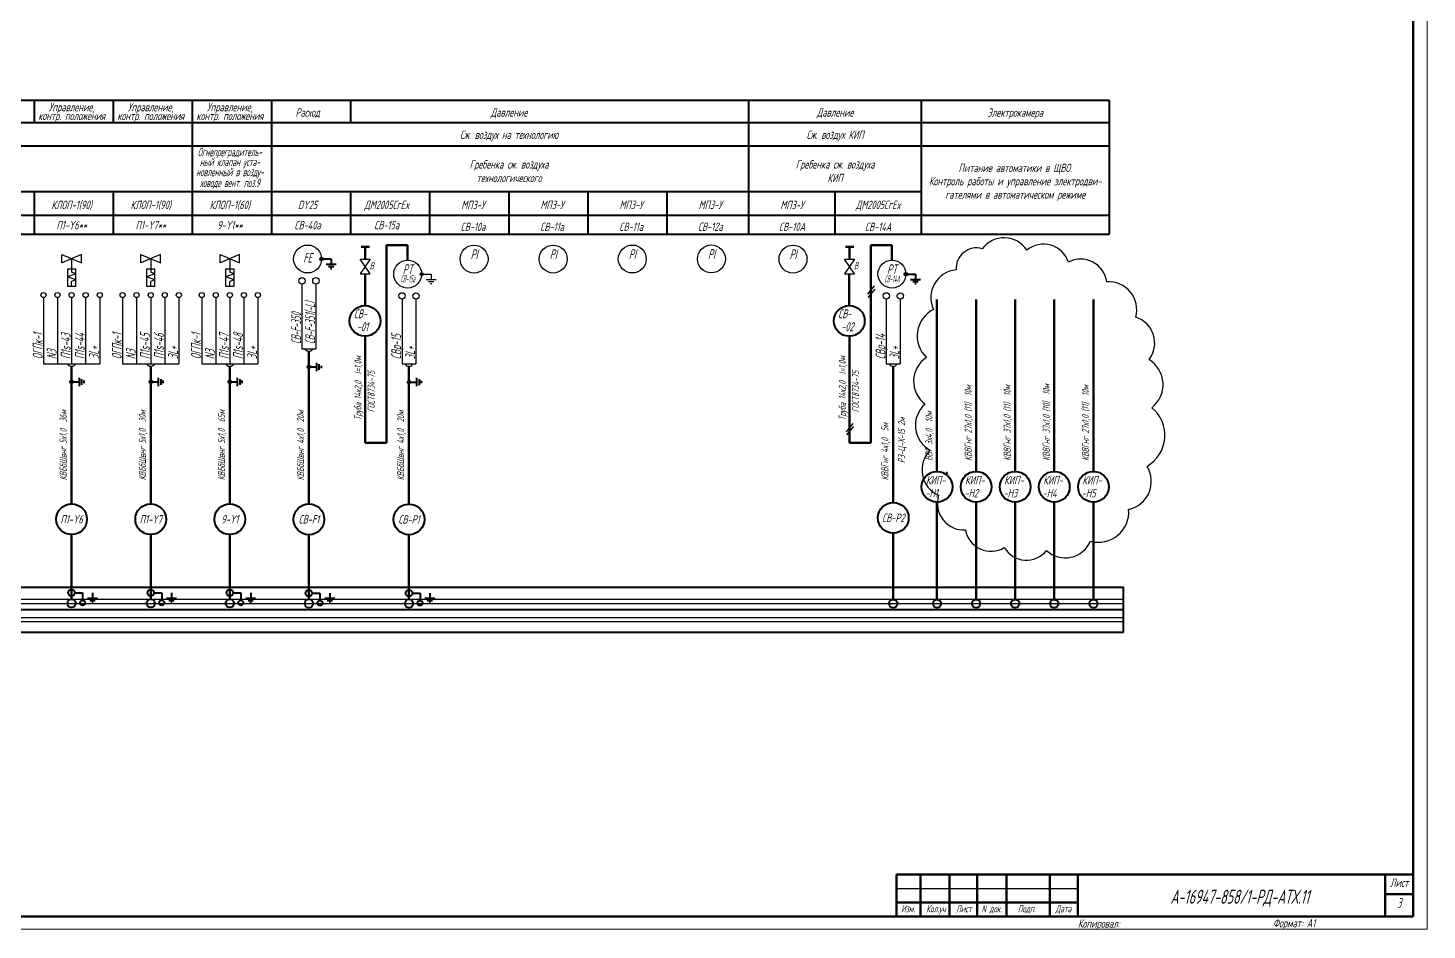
# Model space of a CAD drawing. Header units: millimetres. Extents: x -680 to 9204, y -4430 to 7779.
# Drawn here: x 4134 to 4635, y -2712 to -2390 of the extents above; entities that cross this region are included whole.
import ezdxf
from ezdxf.enums import TextEntityAlignment as Align

# ---------------------------------------------------------------- set-up
doc = ezdxf.new("R2010")
doc.units = ezdxf.units.MM
doc.layers.get('Defpoints').update_dxf_attribs({"color": 33})
for name, color, linetype, lineweight in [('text', 41, 'Continuous', 20), ('Арматура', 1, 'Continuous', 25), ('Датчики', 31, 'Continuous', 50), ('Земля', 233, 'Continuous', 40), ('Обводка', 6, 'Continuous', 25), ('Пн.кабель', 4, 'Continuous', 50), ('Таблица', 253, 'Continuous', 40), ('Текст_КИП', 2, 'Continuous', 25), ('Толст.рамка', 7, 'Continuous', 60), ('Тонк.рамка', 10, 'Continuous', 20), ('Щиты_пульты', 5, 'Continuous', 40), ('Эл.кабель', 2, 'Continuous', 50)]:
    doc.layers.add(name, color=color, linetype=linetype, lineweight=lineweight)
doc.layers.add('блок', color=7, linetype='Continuous')
doc.layers.add('ТЕКСТ', color=2, linetype='Continuous')
doc.styles.add('Simplex', font='simplex.shx', dxfattribs={"width": 0.7, "oblique": 15})

# ---------------------------------------------------------------- blocks, each defined once
blk = doc.blocks.new('Заземление')
for p, q in [((0, 0), (0, -1.99)), ((1.74, -1.99), (-1.77, -1.99)), ((0.92, -2.81), (-0.95, -2.81)), ((0.24, -3.5), (-0.27, -3.5))]:
    blk.add_line(p, q)
blk = doc.blocks.new('Вентиль горизонтальный')
at = {"layer": 'блок', "color": 0, "linetype": 'ByBlock', "lineweight": -3}
for p, q in [((8.7, 3), (0, -3)), ((0, 3), (8.7, -3)), ((0, -3), (0, 3)), ((8.7, -3), (8.7, 3))]:
    blk.add_line(p, q, dxfattribs=at)

msp = doc.modelspace()

# ---------------------------------------------------------------- linework, layer by layer
for p, q in [((4150.854, -2477.669), (4147.821, -2478.755)), ((4150.854, -2479.841), (4147.821, -2478.755)), ((4150.854, -2477.669), (4149.337, -2477.055)), ((4179.179, -2477.667), (4176.146, -2478.753)), ((4179.179, -2479.839), (4176.146, -2478.753)), ((4179.179, -2477.667), (4177.662, -2477.054)), ((4207.504, -2477.667), (4204.471, -2478.753)), ((4207.504, -2479.839), (4204.471, -2478.753)), ((4207.504, -2477.667), (4205.987, -2477.054)), ((4150.854, -2479.841), (4149.337, -2480.384)), ((4149.337, -2482.084), (4149.337, -2480.384)), ((4179.179, -2479.839), (4177.662, -2480.382)), ((4177.662, -2482.082), (4177.662, -2480.382)), ((4207.504, -2479.839), (4205.987, -2480.382)), ((4205.987, -2482.082), (4205.987, -2480.382)), ((4231.816, -2481.304), (4231.816, -2504.494)), ((4236.816, -2481.304), (4236.816, -2504.494)), ((4434.397, -2484.972), (4436.82, -2481.991)), ((4434.582, -2486.08), (4437.005, -2483.099)), ((4139.265, -2486.144), (4139.265, -2509.857)), ((4144.301, -2486.144), (4144.301, -2509.857)), ((4149.337, -2486.144), (4149.337, -2509.857)), ((4154.373, -2486.144), (4154.373, -2509.857)), ((4159.409, -2486.144), (4159.409, -2509.857)), ((4167.59, -2486.142), (4167.59, -2509.856)), ((4172.626, -2486.142), (4172.626, -2509.856)), ((4177.662, -2486.142), (4177.662, -2509.856)), ((4182.698, -2486.142), (4182.698, -2509.856)), ((4187.735, -2486.142), (4187.735, -2509.856)), ((4195.915, -2486.142), (4195.915, -2509.856)), ((4200.951, -2486.142), (4200.951, -2509.856)), ((4205.987, -2486.142), (4205.987, -2509.856)), ((4211.024, -2486.142), (4211.024, -2509.856)), ((4216.06, -2486.142), (4216.06, -2509.856)), ((4267.643, -2486.717), (4267.643, -2509.907)), ((4272.643, -2486.717), (4272.643, -2509.907)), ((4441.049, -2486.717), (4441.049, -2509.907)), ((4446.049, -2486.717), (4446.049, -2509.907)), ((4231.816, -2504.494), (4236.816, -2504.494)), ((4139.265, -2509.857), (4159.409, -2509.857)), ((4167.59, -2509.856), (4187.735, -2509.856)), ((4195.915, -2509.856), (4216.06, -2509.856)), ((4267.643, -2509.907), (4272.643, -2509.907)), ((4441.049, -2509.907), (4446.049, -2509.907)), ((4426.755, -2534.204), (4429.179, -2531.223)), ((4426.94, -2535.312), (4429.363, -2532.331))]:
    msp.add_line(p, q)
at = {"lineweight": 60}
for p, q in [((4629.655, -2692.654), (4444.655, -2692.654)), ((4444.655, -2692.654), (4444.655, -2707.654)), ((4453.33, -2692.654), (4453.33, -2707.654)), ((4463.69, -2692.654), (4463.69, -2707.654)), ((4473.639, -2692.654), (4473.639, -2707.654)), ((4484.092, -2692.654), (4484.092, -2707.654)), ((4499.655, -2692.654), (4499.655, -2707.654)), ((4509.655, -2692.654), (4509.655, -2707.654)), ((4619.655, -2692.654), (4619.655, -2707.654)), ((4619.655, -2699.654), (4629.655, -2699.654)), ((4444.655, -2702.654), (4509.655, -2702.654)), ((4629.655, -2707.654), (4444.655, -2707.654))]:
    msp.add_line(p, q, dxfattribs=at)
for points in [[(4150.854, -2476.018), (4147.821, -2476.018), (4147.821, -2482.084), (4150.854, -2482.084)], [(4179.179, -2476.016), (4176.146, -2476.016), (4176.146, -2482.082), (4179.179, -2482.082)], [(4207.504, -2476.016), (4204.471, -2476.016), (4204.471, -2482.082), (4207.504, -2482.082)]]:
    msp.add_lwpolyline(points, close=True)
at = {"lineweight": -3}
for centre in [(4231.816, -2480.157), (4236.816, -2480.157), (4441.049, -2485.548), (4446.049, -2485.57)]:
    msp.add_circle(centre, 1.147, dxfattribs=at)
for centre, radius in [((4139.265, -2485.235), 0.909), ((4144.301, -2485.235), 0.909), ((4149.337, -2485.235), 0.909), ((4154.373, -2485.235), 0.909), ((4159.409, -2485.235), 0.909), ((4167.59, -2485.233), 0.909), ((4172.626, -2485.233), 0.909), ((4177.662, -2485.233), 0.909), ((4182.698, -2485.233), 0.909), ((4187.735, -2485.233), 0.909), ((4195.915, -2485.233), 0.909), ((4200.951, -2485.233), 0.909), ((4205.987, -2485.233), 0.909), ((4211.024, -2485.233), 0.909), ((4216.06, -2485.233), 0.909), ((4267.643, -2485.548), 1.147), ((4272.643, -2485.57), 1.147)]:
    msp.add_circle(centre, radius)
for centre in [(4234.316, -2503.644), (4149.337, -2509.008), (4177.662, -2509.006), (4205.987, -2509.006), (4270.143, -2509.057), (4443.549, -2509.057)]:
    msp.add_arc(centre, 1.689, 210.20685, 329.79315)
at = {"layer": 'Defpoints', "ltscale": 0.3}
msp.add_line((4275.162, -2477.748), (4278.096, -2477.748), dxfattribs=at)
at = {"layer": 'Defpoints'}
for p, q in [((3852.665, -2594.124), (4526.001, -2594.124)), ((3852.665, -2595.624), (4526.001, -2595.624)), ((3852.665, -2600.624), (4526.001, -2600.624)), ((3852.665, -2602.124), (4526.001, -2602.124))]:
    msp.add_line(p, q, dxfattribs=at)
at = {"layer": 'Defpoints', "color": 6}
msp.add_lwpolyline([(4466.059, -2476.229, 0.5205671), (4457.959, -2490.394, 0.5205671), (4457.959, -2490.394, 0.5205671), (4455.428, -2507.593, 0.5205671), (4455.428, -2507.593, 0.5205671), (4454.922, -2524.287, 0.5205671), (4454.922, -2524.287, 0.5205671), (4456.694, -2540.728, 0.5205671), (4456.694, -2540.728, 0.5205671), (4459.731, -2556.916, 0.5205671), (4459.731, -2556.916, 0.5205671), (4469.349, -2569.31, 0.5205671), (4469.349, -2569.31, 0.5205671), (4483.27, -2575.634, 0.5205671), (4483.27, -2575.634, 0.5205671), (4498.457, -2576.645, 0.5205671), (4498.457, -2576.645, 0.5205671), (4514.15, -2573.357, 0.5205671), (4514.15, -2573.357, 0.5205671), (4527.818, -2561.975, 0.5205671), (4527.818, -2561.975, 0.5205671), (4534.399, -2546.546, 0.5205671), (4534.399, -2546.546, 0.5205671), (4536.171, -2525.552, 0.5205671), (4536.171, -2525.552, 0.5205671), (4535.158, -2508.352, 0.5205671), (4535.158, -2508.352, 0.5205671), (4530.349, -2493.176, 0.5205671), (4530.349, -2493.176, 0.5205671), (4519.972, -2480.529, 0.5205671), (4519.972, -2480.529, 0.5205671), (4506.304, -2473.447, 0.5205671), (4506.304, -2473.447, 0.5205671), (4491.37, -2469.147, 0.5205671), (4491.37, -2469.147, 0.5205671), (4475.424, -2468.641, 0.5205671), (4475.424, -2468.641, 0.5205671)], format="xyb", close=True, dxfattribs=at)
at = {"layer": 'Defpoints'}
msp.add_circle((4274.664, -2477.748), 0.5, dxfattribs=at)
at = {"layer": 'Арматура'}
for p, q in [((4145.837, -2473.727), (4145.837, -2470.727)), ((4152.837, -2470.727), (4145.837, -2473.727)), ((4145.837, -2470.727), (4152.837, -2473.727)), ((4149.337, -2472.227), (4149.337, -2477.055)), ((4152.837, -2473.727), (4152.837, -2470.727)), ((4174.162, -2473.725), (4174.162, -2470.725)), ((4181.162, -2470.725), (4174.162, -2473.725)), ((4174.162, -2470.725), (4181.162, -2473.725)), ((4177.662, -2472.225), (4177.662, -2477.054)), ((4181.162, -2473.725), (4181.162, -2470.725)), ((4202.487, -2473.725), (4202.487, -2470.725)), ((4209.487, -2470.725), (4202.487, -2473.725)), ((4202.487, -2470.725), (4209.487, -2473.725)), ((4205.987, -2472.225), (4205.987, -2477.054)), ((4209.487, -2473.725), (4209.487, -2470.725))]:
    msp.add_line(p, q, dxfattribs=at)
at = {"layer": 'Датчики', "lineweight": 30}
for centre in [(4233.837, -2472.335), (4293.447, -2472.378), (4321.772, -2472.358), (4350.098, -2472.339), (4378.423, -2472.32), (4407.643, -2472.378), (4269.664, -2477.748), (4443.07, -2477.748)]:
    msp.add_circle(centre, 5, dxfattribs=at)
at = {"layer": 'Земля', "ltscale": 0.3}
for p, q in [((4239.335, -2472.335), (4242.268, -2472.335)), ((4448.568, -2477.748), (4451.501, -2477.748))]:
    msp.add_line(p, q, dxfattribs=at)
at = {"layer": 'Земля'}
for p, q in [((4237.109, -2512.438), (4237.109, -2509.477)), ((4237.109, -2512.438), (4237.109, -2509.477)), ((4234.816, -2510.958), (4237.109, -2510.958)), ((4234.816, -2510.958), (4237.109, -2510.958)), ((4238.026, -2511.949), (4238.026, -2509.966)), ((4238.026, -2512.038), (4238.026, -2510.054)), ((4238.789, -2511.403), (4238.789, -2510.513)), ((4238.789, -2511.403), (4238.789, -2510.513)), ((4149.837, -2516.321), (4152.13, -2516.321)), ((4149.837, -2516.321), (4152.13, -2516.321)), ((4152.13, -2517.802), (4152.13, -2514.84)), ((4152.13, -2517.802), (4152.13, -2514.84)), ((4153.047, -2517.313), (4153.047, -2515.329)), ((4153.047, -2517.401), (4153.047, -2515.418)), ((4153.81, -2516.766), (4153.81, -2515.876)), ((4153.81, -2516.766), (4153.81, -2515.876)), ((4178.162, -2516.319), (4180.455, -2516.319)), ((4178.162, -2516.319), (4180.455, -2516.319)), ((4180.455, -2517.8), (4180.455, -2514.838)), ((4180.455, -2517.8), (4180.455, -2514.838)), ((4181.372, -2517.311), (4181.372, -2515.328)), ((4181.372, -2517.4), (4181.372, -2515.416)), ((4182.135, -2516.764), (4182.135, -2515.874)), ((4182.135, -2516.764), (4182.135, -2515.874)), ((4206.487, -2516.319), (4208.78, -2516.319)), ((4206.487, -2516.319), (4208.78, -2516.319)), ((4208.78, -2517.8), (4208.78, -2514.838)), ((4208.78, -2517.8), (4208.78, -2514.838)), ((4209.697, -2517.311), (4209.697, -2515.328)), ((4209.697, -2517.4), (4209.697, -2515.416)), ((4210.46, -2516.764), (4210.46, -2515.874)), ((4210.46, -2516.764), (4210.46, -2515.874)), ((4270.643, -2516.37), (4272.936, -2516.37)), ((4270.643, -2516.37), (4272.936, -2516.37)), ((4272.936, -2517.851), (4272.936, -2514.889)), ((4272.936, -2517.851), (4272.936, -2514.889)), ((4273.853, -2517.362), (4273.853, -2515.379)), ((4273.853, -2517.451), (4273.853, -2515.467)), ((4274.616, -2516.815), (4274.616, -2515.925)), ((4274.616, -2516.815), (4274.616, -2515.925)), ((4150.508, -2591.858), (4153.285, -2591.858)), ((4153.285, -2591.858), (4153.285, -2594.497)), ((4178.833, -2591.856), (4181.61, -2591.856)), ((4181.61, -2591.856), (4181.61, -2594.495)), ((4207.158, -2591.856), (4209.935, -2591.856)), ((4209.935, -2591.856), (4209.935, -2594.495)), ((4235.487, -2591.907), (4238.264, -2591.907)), ((4238.264, -2591.907), (4238.264, -2594.546)), ((4271.314, -2591.907), (4274.091, -2591.907)), ((4274.091, -2591.907), (4274.091, -2594.546))]:
    msp.add_line(p, q, dxfattribs=at)
for centre, radius in [((4238.837, -2472.335), 0.5), ((4448.07, -2477.748), 0.5), ((4234.316, -2510.958), 0.5), ((4234.316, -2510.958), 0.5), ((4149.337, -2516.321), 0.5), ((4149.337, -2516.321), 0.5), ((4177.662, -2516.319), 0.5), ((4177.662, -2516.319), 0.5), ((4205.987, -2516.319), 0.5), ((4205.987, -2516.319), 0.5), ((4270.143, -2516.37), 0.5), ((4270.143, -2516.37), 0.5), ((4149.337, -2591.858), 1.171), ((4153.285, -2595.406), 0.909), ((4177.662, -2591.856), 1.171), ((4181.61, -2595.404), 0.909), ((4205.987, -2591.856), 1.171), ((4209.935, -2595.404), 0.909), ((4234.316, -2591.907), 1.171), ((4238.264, -2595.455), 0.909), ((4270.143, -2591.907), 1.171), ((4274.091, -2595.455), 0.909)]:
    msp.add_circle(centre, radius, dxfattribs=at)
at = {"layer": 'Обводка', "color": 155}
msp.add_line((4444.655, -2697.654), (4509.655, -2697.654), dxfattribs=at)
at = {"layer": 'Пн.кабель'}
for p, q in [((4254.496, -2467.945), (4252.99, -2467.945)), ((4253.496, -2467.945), (4255.496, -2467.945)), ((4254.496, -2467.945), (4256.001, -2467.945)), ((4254.496, -2472.383), (4254.496, -2467.945)), ((4269.664, -2467.44), (4262.137, -2467.44)), ((4262.137, -2467.44), (4262.137, -2538.179)), ((4269.664, -2472.748), (4269.664, -2467.44)), ((4427.901, -2467.945), (4426.396, -2467.945)), ((4426.901, -2467.945), (4428.901, -2467.945)), ((4427.901, -2467.945), (4429.406, -2467.945)), ((4427.901, -2472.383), (4427.901, -2467.945)), ((4443.07, -2467.44), (4435.542, -2467.44)), ((4435.542, -2467.44), (4435.542, -2538.179)), ((4443.07, -2472.748), (4443.07, -2467.44)), ((4254.391, -2488.992), (4254.391, -2477.604)), ((4427.796, -2488.992), (4427.796, -2477.604)), ((4254.496, -2538.179), (4254.496, -2499.991)), ((4427.901, -2538.179), (4427.901, -2499.991)), ((4262.137, -2538.179), (4254.496, -2538.179)), ((4435.542, -2538.179), (4427.901, -2538.179))]:
    msp.add_line(p, q, dxfattribs=at)
at = {"layer": 'Пн.кабель', "lineweight": 40}
for centre in [(4254.391, -2494.492), (4427.796, -2494.492)]:
    msp.add_circle(centre, 5.5, dxfattribs=at)
at = {"layer": 'Таблица'}
for p, q in [((3821.967, -2415.537), (4520.814, -2415.537)), ((4136.012, -2423.433), (4136.012, -2415.537)), ((4164.337, -2423.433), (4164.337, -2415.537)), ((4192.662, -2463.417), (4192.662, -2415.537)), ((4220.987, -2463.417), (4220.987, -2415.537)), ((4249.312, -2423.461), (4249.312, -2415.533)), ((4391.833, -2463.417), (4391.832, -2415.537)), ((4453.576, -2415.537), (4453.576, -2463.417)), ((4520.814, -2415.537), (4520.814, -2463.417)), ((3868.104, -2423.433), (4520.814, -2423.433)), ((3868.104, -2431.823), (4520.814, -2431.823)), ((3868.104, -2448.155), (4453.576, -2448.155)), ((4136.012, -2463.417), (4136.012, -2448.155)), ((4164.337, -2463.417), (4164.337, -2448.155)), ((4249.312, -2463.417), (4249.312, -2448.155)), ((4277.637, -2463.417), (4277.637, -2448.155)), ((4305.962, -2463.417), (4305.962, -2448.155)), ((4334.288, -2463.417), (4334.288, -2448.155)), ((4362.613, -2463.417), (4362.613, -2448.155)), ((4422.705, -2463.417), (4422.705, -2448.155)), ((3868.104, -2456.677), (4520.814, -2456.677)), ((3821.967, -2463.417), (4520.814, -2463.417))]:
    msp.add_line(p, q, dxfattribs=at)
for centre in [(4149.337, -2595.574), (4177.662, -2595.573), (4205.987, -2595.573), (4234.316, -2595.624), (4270.143, -2595.624), (4443.549, -2595.647), (4459.195, -2595.647), (4473.195, -2595.647), (4487.195, -2595.647), (4501.195, -2595.647), (4515.195, -2595.647)]:
    msp.add_circle(centre, 1.5, dxfattribs=at)
at = {"layer": 'Толст.рамка'}
for p, q in [((4629.655, -2123.151), (4629.655, -2707.654)), ((4629.655, -2707.654), (3813.655, -2707.654))]:
    msp.add_line(p, q, dxfattribs=at)
at = {"layer": 'Тонк.рамка'}
for p in [(4634.655, -2118.151), (3793.655, -2712.151)]:
    msp.add_line(p, (4634.655, -2712.151), dxfattribs=at)
at = {"layer": 'Щиты_пульты'}
for p, q in [((3821.967, -2589.83), (4526.001, -2589.83)), ((4526.001, -2605.83), (4526.001, -2589.83)), ((3821.967, -2597.83), (4526.001, -2597.83)), ((3821.967, -2605.83), (4526.001, -2605.83))]:
    msp.add_line(p, q, dxfattribs=at)
at = {"layer": 'Эл.кабель'}
for p, q in [((4459.195, -2548.37), (4459.195, -2486.804)), ((4473.195, -2548.37), (4473.195, -2486.804)), ((4487.195, -2548.37), (4487.195, -2486.804)), ((4501.195, -2548.37), (4501.195, -2486.804)), ((4515.195, -2548.37), (4515.195, -2486.804)), ((4234.316, -2505.333), (4234.316, -2560.01)), ((4149.337, -2510.697), (4149.337, -2559.98)), ((4177.662, -2510.695), (4177.662, -2559.979)), ((4205.987, -2510.695), (4205.987, -2559.979)), ((4270.143, -2510.746), (4270.143, -2560.03)), ((4443.549, -2510.746), (4443.549, -2559.471)), ((4459.195, -2559.37), (4459.195, -2594.147)), ((4473.195, -2559.37), (4473.195, -2594.147)), ((4487.195, -2559.37), (4487.195, -2594.147)), ((4501.195, -2559.37), (4501.195, -2594.147)), ((4515.195, -2559.37), (4515.195, -2594.147)), ((4149.337, -2570.98), (4149.337, -2594.074)), ((4177.662, -2570.979), (4177.662, -2594.073)), ((4205.987, -2570.979), (4205.987, -2594.073)), ((4234.316, -2571.01), (4234.316, -2594.124)), ((4270.143, -2571.03), (4270.143, -2594.124)), ((4443.549, -2570.471), (4443.549, -2594.147))]:
    msp.add_line(p, q, dxfattribs=at)
at = {"layer": 'Эл.кабель', "lineweight": 40}
for centre in [(4459.195, -2553.87), (4473.195, -2553.87), (4487.195, -2553.87), (4501.195, -2553.87), (4515.195, -2553.87), (4443.549, -2564.971), (4149.337, -2565.48), (4177.662, -2565.479), (4205.987, -2565.479), (4234.316, -2565.51), (4270.143, -2565.53)]:
    msp.add_circle(centre, 5.5, dxfattribs=at)

# ---------------------------------------------------------------- block references
at = {"layer": 'Defpoints'}
msp.add_blockref('Заземление', (4278.096, -2477.748), dxfattribs=at)
at = {"layer": 'Арматура', "xscale": -0.599999999999909, "yscale": 0.599999999999909, "zscale": 0.6000000000000001, "rotation": 270}
for p in [(4254.496, -2477.604), (4427.901, -2477.604)]:
    msp.add_blockref('Вентиль горизонтальный', p, dxfattribs=at)
at = {"layer": 'Земля'}
for p in [(4242.268, -2472.335), (4451.501, -2477.748), (4156.816, -2591.828), (4185.141, -2591.826), (4213.466, -2591.826), (4241.795, -2591.877), (4277.622, -2591.877)]:
    msp.add_blockref('Заземление', p, dxfattribs=at)

# ---------------------------------------------------------------- texts
at = {"style": 'Simplex', "oblique": 15, "width": 0.6}
for s, height, p in [('В', 2.5, (4256.026, -2476.021)), ('В', 2.5, (4429.431, -2476.021)), ('СВ-', 3.2, (4250.433, -2493.548)), ('СВ-', 3.2, (4423.839, -2493.548)), ('-01', 3.2, (4251.509, -2498.194)), ('-02', 3.2, (4424.914, -2498.194)), ('*', 3.5, (4461.509, -2550.436)), ('-Н1', 3, (4454.997, -2557.65)), ('КИП-', 3, (4455.238, -2553.004)), ('-Н2', 3, (4468.997, -2557.65)), ('КИП-', 3, (4469.238, -2553.004)), ('-Н3', 3, (4482.997, -2557.65)), ('КИП-', 3, (4483.238, -2553.004)), ('-Н4', 3, (4496.997, -2557.65)), ('КИП-', 3, (4497.238, -2553.004)), ('-Н5', 3, (4510.997, -2557.65)), ('КИП-', 3, (4511.238, -2553.004))]:
    msp.add_text(s, height=height, dxfattribs=at).set_placement(p)
at = {"lineweight": -3, "style": 'Simplex', "oblique": 15}
for s, width, p in [('СВ-F-351(-L)', 0.45, (4236.482, -2502.775)), ('СВ-F-350', 0.45, (4231.482, -2502.775)), ('ОГПк-1', 0.6, (4138.966, -2508.197)), ('П1s-43', 0.6, (4149.002, -2508.197)), ('П1s-44', 0.6, (4154.039, -2508.197)), ('ОГПк-1', 0.6, (4167.291, -2508.195)), ('П1s-45', 0.6, (4177.328, -2508.195)), ('П1s-46', 0.6, (4182.364, -2508.195)), ('ОГПк-1', 0.6, (4195.617, -2508.195)), ('П1s-47', 0.6, (4205.653, -2508.195)), ('П1s-48', 0.6, (4210.689, -2508.195)), ('СВр-15', 0.6, (4267.309, -2508.246)), ('СВр-14', 0.6, (4440.714, -2508.246)), ('N3', 0.6, (4143.966, -2508.197)), ('3L+', 0.6, (4159.075, -2508.197)), ('N3', 0.6, (4172.291, -2508.195)), ('3L+', 0.6, (4187.4, -2508.195)), ('N3', 0.6, (4200.617, -2508.195)), ('3L+', 0.6, (4215.725, -2508.195)), ('3L+', 0.6, (4272.309, -2508.246)), ('3L+', 0.6, (4445.714, -2508.246))]:
    msp.add_text(s, height=3.5, rotation=90, dxfattribs=dict(at, width=width)).set_placement(p)
at = {"style": 'Simplex', "oblique": 15, "width": 0.6}
for s, p in [('Труба 14х2,0  l=1,0м', (4253.127, -2530.078)), ('ГОСТ8734-75', (4257.847, -2527.205)), ('Труба 14х2,0  l=1,0м', (4426.532, -2530.078)), ('ГОСТ8734-75', (4431.252, -2527.205))]:
    msp.add_text(s, height=2.5, rotation=90, dxfattribs=at).set_placement(p)
for s, p in [('П1-Y6', (4149.337, -2565.48)), ('П1-Y7', (4177.662, -2565.479)), ('9-Y1', (4205.987, -2565.479)), ('СВ-F1', (4234.316, -2565.51)), ('СВ-P1', (4270.143, -2565.53)), ('СВ-Р2', (4443.549, -2564.971))]:
    msp.add_text(s, height=3, dxfattribs=at).set_placement(p, align=Align.MIDDLE)
at = {"layer": 'text', "color": 3, "style": 'Simplex', "oblique": 15, "width": 0.6}
for s, p in [('КВВГнг 27х1,0 (11)  10м', (4471.581, -2544.593)), ('КВВГнг 37х1,0 (11)  10м', (4485.581, -2544.593)), ('КВВГнг 37х1,0 (10)  10м', (4499.581, -2544.593)), ('КВВГнг 27х1,0 (11)  10м', (4513.581, -2544.593)), ('ВВГ 3х4,0  10м', (4457.581, -2544.593)), ('КВВГнг 4х1,0  5м', (4441.809, -2551.571))]:
    msp.add_text(s, height=2.5, rotation=90, dxfattribs=at).set_placement(p)
at = {"layer": 'text', "color": 1, "style": 'Simplex', "oblique": 15, "width": 0.6}
for s, p in [('КВБбШвнг 5х1,0  36м', (4147.597, -2551.541)), ('КВБбШвнг 5х1,0  30м', (4175.923, -2551.539)), ('КВБбШвнг 5х1,0  65м', (4204.248, -2551.539))]:
    msp.add_text(s, height=2.5, rotation=90, dxfattribs=at).set_placement(p)
at = {"layer": 'text', "color": 2, "style": 'Simplex', "oblique": 15, "width": 0.6}
for p in [(4232.577, -2551.59), (4268.404, -2551.59)]:
    msp.add_text('КВБбШвнг 4х1,0  20м', height=2.5, rotation=90, dxfattribs=at).set_placement(p)
at = {"layer": 'ТЕКСТ', "style": 'Simplex', "oblique": 15, "width": 0.6}
msp.add_text('РЗ-Ц-Х-15 2м', height=2.5, rotation=90, dxfattribs=at).set_placement((4447.76, -2545.423))
at = {"layer": 'Текст_КИП', "style": 'Simplex', "oblique": 15}
for s, height, width, p in [('Управление,', 3, 0.6, (4149.337, -2419.485)), ('Управление,', 3, 0.6, (4177.662, -2419.483)), ('Управление,', 3, 0.6, (4205.987, -2419.483)), ('Давление', 3, 0.6, (4422.718, -2421.39)), ('Электрокамера', 3, 0.6, (4487.195, -2421.433)), ('контр. положения', 3, 0.6, (4149.337, -2422.61)), ('контр. положения', 3, 0.6, (4177.662, -2422.608)), ('контр. положения', 3, 0.6, (4205.987, -2422.608)), ('Сж. воздух на технологию', 3, 0.6, (4305.962, -2429.371)), ('Сж. воздух КИП', 3, 0.6, (4422.718, -2429.371)), ('Огнепреградитель-', 3, 0.5, (4205.987, -2435.542)), ('ный клапан уста-', 3, 0.5, (4205.987, -2439.104)), ('Гребенка сж. воздуха', 3, 0.6, (4305.962, -2439.979)), ('Гребенка сж. воздуха', 3, 0.6, (4422.718, -2439.979)), ('Питание автоматики в ЩВО.', 3, 0.6, (4487.195, -2441.235)), ('новленный в возду-', 3, 0.5, (4205.987, -2442.704)), ('ховоде вент. поз.9', 3, 0.5, (4205.987, -2446.583)), ('технологического', 3, 0.6, (4305.962, -2444.836)), ('КИП', 3, 0.6, (4422.718, -2444.836)), ('Контроль работы и управление электродви-', 3, 0.6, (4487.195, -2445.971)), ('гателями в автоматическом режиме', 3, 0.6, (4487.195, -2450.773)), ('КЛОП-1(90)', 3, 0.6, (4149.337, -2454.478)), ('КЛОП-1(90)', 3, 0.6, (4177.662, -2454.476)), ('КЛОП-1(60)', 3, 0.6, (4205.987, -2454.476)), ('МП3-У', 3, 0.6, (4293.047, -2454.492)), ('МП3-У', 3, 0.6, (4321.372, -2454.473)), ('МП3-У', 3, 0.6, (4349.698, -2454.454)), ('МП3-У', 3, 0.6, (4378.023, -2454.434)), ('МП3-У', 3, 0.6, (4407.269, -2454.492)), ('П1-Y6**', 3, 0.6, (4149.337, -2461.723)), ('П1-Y7**', 3, 0.6, (4177.662, -2461.722)), ('9-Y1**', 3, 0.6, (4205.987, -2461.722)), ('СВ-10а', 3, 0.6, (4293.047, -2462.342)), ('СВ-11а', 3, 0.6, (4321.372, -2462.323)), ('СВ-11а', 3, 0.6, (4349.698, -2462.304)), ('СВ-12а', 3, 0.6, (4378.023, -2462.284)), ('СВ-10А', 3, 0.6, (4407.269, -2462.342)), ('СВ-14А', 3, 0.6, (4438.141, -2462.342)), ('Лист', 3, 0.6, (4624.678, -2697.083)), ('3', 3.5, 0.6, (4624.678, -2704.553))]:
    msp.add_text(s, height=height, dxfattribs=dict(at, width=width)).set_placement(p, align=Align.CENTER)
at = {"layer": 'Текст_КИП', "color": 6, "style": 'Simplex', "oblique": 15, "width": 0.6}
for s, p in [('Расход', (4233.837, -2421.41)), ('Давление', (4305.962, -2421.39)), ('DY25', (4233.837, -2454.482)), ('ДМ2005СгEx', (4262.162, -2454.462)), ('ДМ2005СгEx', (4438.141, -2454.462)), ('СВ-40а', (4233.837, -2461.727)), ('СВ-15а', (4262.162, -2461.708))]:
    msp.add_text(s, height=3, dxfattribs=at).set_placement(p, align=Align.CENTER)
at = {"layer": 'Текст_КИП', "lineweight": 30, "style": 'Simplex', "oblique": 15, "width": 0.6}
for s, p in [('РI', (4293.447, -2472.378)), ('РI', (4321.772, -2472.358)), ('РI', (4350.098, -2472.339)), ('РI', (4378.423, -2472.32)), ('РI', (4407.643, -2472.378)), ('FЕ', (4233.837, -2473.663)), ('PT', (4269.664, -2477.748)), ('PT', (4443.07, -2477.748))]:
    msp.add_text(s, height=3.5, dxfattribs=at).set_placement(p, align=Align.CENTER)
at = {"layer": 'Текст_КИП', "color": 4, "style": 'Simplex', "oblique": 15, "width": 0.4}
for s, p in [('СВ-15а', (4269.715, -2480.662)), ('СВ-14А', (4443.12, -2480.662))]:
    msp.add_text(s, height=2.5, dxfattribs=at).set_placement(p, align=Align.CENTER)
at = {"layer": 'Текст_КИП', "style": 'Simplex', "oblique": 15, "width": 0.6}
msp.add_text('А-16947-858/1-РД-АТХ.11', height=5, dxfattribs=at).set_placement((4542.776, -2703.074))
at = {"layer": 'Текст_КИП', "color": 3, "style": 'Simplex', "oblique": 15, "width": 0.6}
for s, p in [('Изм.', (4448.798, -2706.15)), ('Кол.уч', (4458.798, -2706.15)), ('Лист', (4468.798, -2706.15)), ('N док.', (4478.798, -2706.15)), ('Подп.', (4491.298, -2706.15)), ('Дата', (4504.45, -2706.15))]:
    msp.add_text(s, height=2.5, dxfattribs=at).set_placement(p, align=Align.CENTER)
for s, p in [('Копировал:', (4509.655, -2711.667)), ('Формат: А1', (4579.516, -2711.539))]:
    msp.add_text(s, height=3, dxfattribs=at).set_placement(p)

doc.saveas('drawing.dxf')
